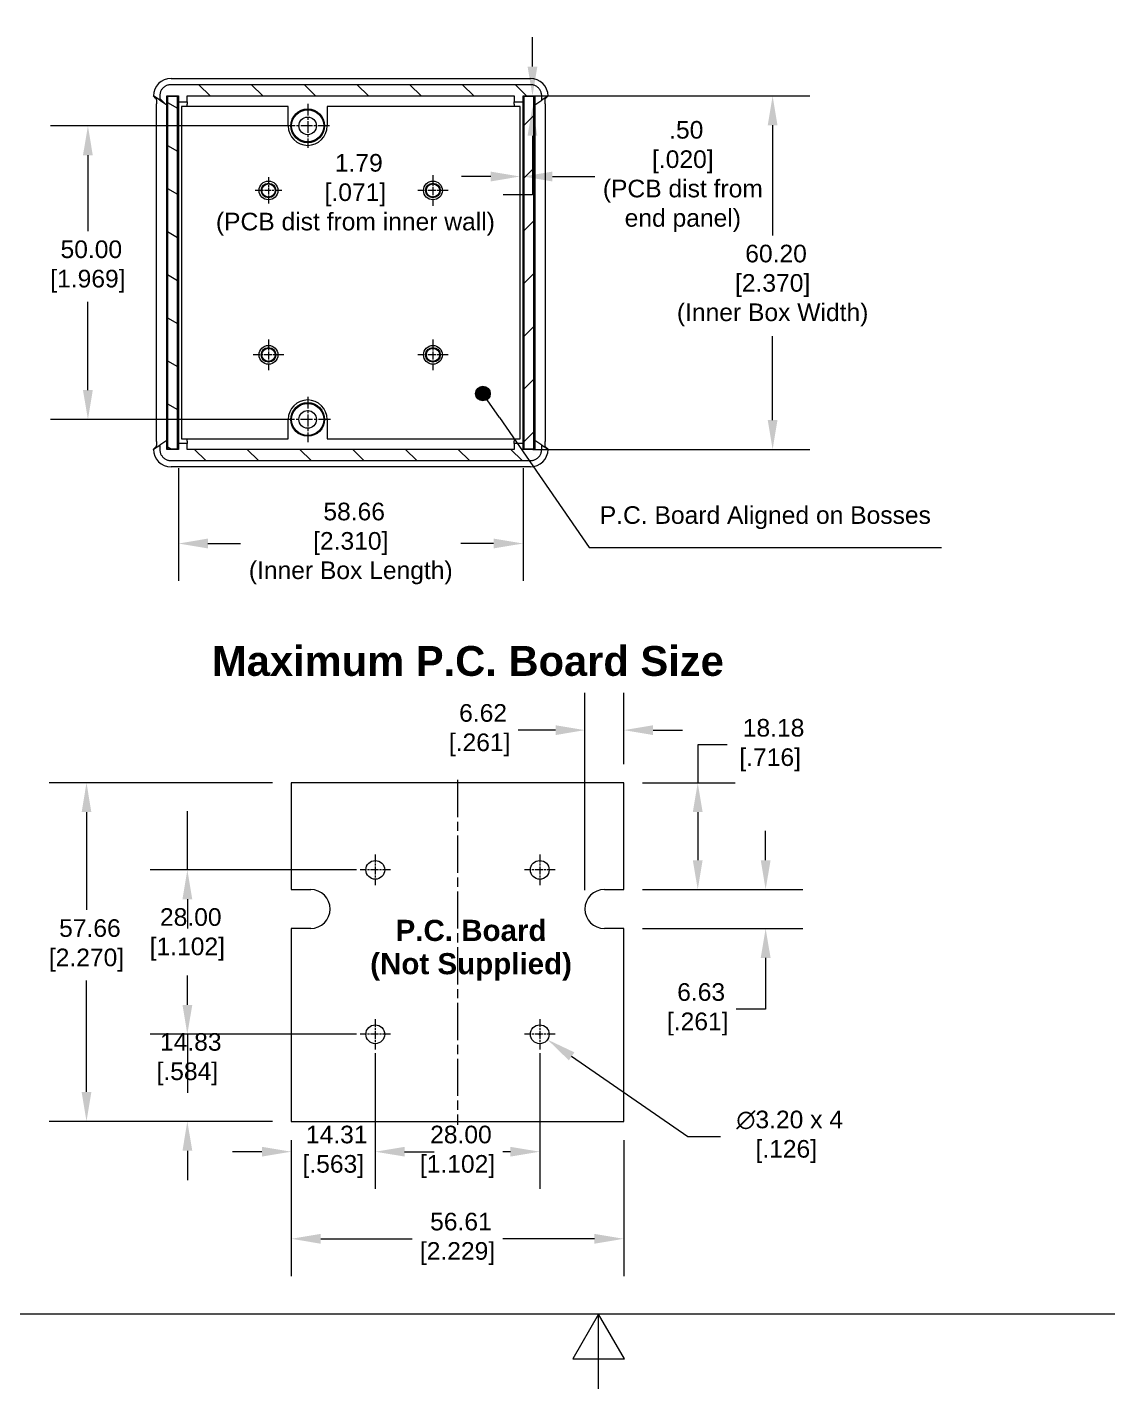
# Model space of a CAD drawing. Header units: millimetres. Extents: x 7 to 552, y 7 to 425.
# Drawn here: x 182.1 to 366.1, y 6.6 to 238.5 of the extents above; entities that cross this region are included whole.
import ezdxf

# ---------------------------------------------------------------- set-up
doc = ezdxf.new("R2010")
doc.units = ezdxf.units.MM
doc.header["$LTSCALE"] = 2
doc.linetypes.add('CHAIN', pattern=[0.7087, 0.4724, -0.0591, 0.1181, -0.0591])
for name, color, linetype, lineweight in [('Border (ANSI)', 7, 'Continuous', 9), ('Center Mark (ANSI)', 7, 'Continuous', 9), ('Centerline (ANSI)', 7, 'Continuous', 9), ('Dimension (ANSI)', 7, 'Continuous', 9), ('Hatch (ANSI)', 7, 'Continuous', 9), ('Symbol (ANSI)', 7, 'Continuous', 9), ('Visible (ANSI)', 7, 'Continuous', 9)]:
    doc.layers.add(name, color=color, linetype=linetype, lineweight=lineweight)
doc.styles.add('Label Text (ANSI)', font='arialbd.ttf')
doc.styles.add('Note Text (ANSI)', font='arial.ttf')
doc.dimstyles.new('Default - mm (ANSI)', dxfattribs={"dimscale": 2, "dimtxt": 1.5, "dimasz": 2.5, "dimexe": 3.175, "dimexo": 1.6002, "dimgap": 0.8, "dimtad": 0, "dimtih": 1, "dimtoh": 1, "dimrnd": 1e-08, "dimzin": 4, "dimdsep": 46, "dimtxsty": 'Note Text (ANSI)', "dimcen": 0.09, "dimdle": 10, "dimclrd": 256, "dimclre": 256, "dimclrt": 256, "dimadec": 1, "dimazin": 0, "dimtfac": 2.032, "dimtofl": 0, "dimtmove": 0, "dimatfit": 3, "dimfxl": 0, "dimtolj": 1, "dimtzin": 0, "dimlwd": -1, "dimlwe": -1, "dimarcsym": 0})

# ---------------------------------------------------------------- blocks, each defined once
blk = doc.blocks.new('Borders Default Border')
at = {"layer": 'Border (ANSI)', "flags": 128}
for points in [[(9.65, 9.65), (9.65, 206.25), (269.75, 206.25), (269.75, 9.65), (9.65, 9.65)], [(139.7, 3.3), (139.7, 9.65), (137.5, 5.84), (141.9, 5.84), (139.7, 9.65)]]:
    blk.add_lwpolyline(points, dxfattribs=at)
blk = doc.blocks.new('*D6')
at = {"layer": 'Defpoints', "color": 0, "transparency": 16777216}
for p in [(241.37, 66.98), (269.37, 66.98), (269.37, 46.98)]:
    blk.add_point(p, dxfattribs=at)
at = {"layer": 'Dimension (ANSI)', "transparency": 16777216}
for p, q in [((241.37, 63.78), (241.37, 40.63)), ((269.37, 63.78), (269.37, 40.63)), ((246.37, 46.98), (247.64, 46.98)), ((264.37, 46.98), (263.1, 46.98))]:
    blk.add_line(p, q, dxfattribs=at)
for points in [[(246.37, 47.81), (246.37, 46.15), (241.37, 46.98)], [(264.37, 47.81), (264.37, 46.15), (269.37, 46.98)]]:
    blk.add_solid(points, dxfattribs=at)
at = {"layer": 'Dimension (ANSI)', "transparency": 16777216, "insert": (255.37, 51.41), "char_height": 3, "attachment_point": 2, "style": 'Note Text (ANSI)'}
blk.add_mtext('\\A1; 28.00\\P[1.102]', dxfattribs=at)
blk = doc.blocks.new('*D7')
at = {"layer": 'Defpoints', "color": 0, "transparency": 16777216}
for p in [(241.37, 94.98), (209.37, 66.98), (241.37, 66.98)]:
    blk.add_point(p, dxfattribs=at)
at = {"layer": 'Dimension (ANSI)', "transparency": 16777216}
for p, q in [((209.37, 99.98), (209.37, 104.98)), ((209.37, 94.98), (209.37, 99.98)), ((238.17, 94.98), (203.02, 94.98)), ((209.37, 89.98), (209.37, 84.98)), ((209.37, 71.98), (209.37, 76.98)), ((238.17, 66.98), (203.02, 66.98)), ((209.37, 66.98), (209.37, 61.98)), ((209.37, 61.98), (209.37, 56.98))]:
    blk.add_line(p, q, dxfattribs=at)
for points in [[(208.54, 89.98), (210.21, 89.98), (209.37, 94.98)], [(208.54, 71.98), (210.21, 71.98), (209.37, 66.98)]]:
    blk.add_solid(points, dxfattribs=at)
at = {"layer": 'Dimension (ANSI)', "transparency": 16777216, "insert": (209.37, 88.45), "char_height": 3, "attachment_point": 2, "style": 'Note Text (ANSI)'}
blk.add_mtext('\\A1; 28.00\\P[1.102]', dxfattribs=at)
blk = doc.blocks.new('*D8')
at = {"layer": 'Defpoints', "color": 0, "transparency": 16777216}
for p in [(227.07, 52.15), (283.68, 52.15), (283.68, 32.15)]:
    blk.add_point(p, dxfattribs=at)
at = {"layer": 'Dimension (ANSI)', "transparency": 16777216}
for p, q in [((227.07, 48.95), (227.07, 25.8)), ((283.68, 48.95), (283.68, 25.8)), ((232.07, 32.15), (247.64, 32.15)), ((278.68, 32.15), (263.1, 32.15))]:
    blk.add_line(p, q, dxfattribs=at)
for points in [[(232.07, 32.98), (232.07, 31.31), (227.07, 32.15)], [(278.68, 32.98), (278.68, 31.31), (283.68, 32.15)]]:
    blk.add_solid(points, dxfattribs=at)
at = {"layer": 'Dimension (ANSI)', "transparency": 16777216, "insert": (255.37, 36.58), "char_height": 3, "attachment_point": 2, "style": 'Note Text (ANSI)'}
blk.add_mtext('\\A1; 56.61\\P[2.229]', dxfattribs=at)
blk = doc.blocks.new('*D9')
at = {"layer": 'Defpoints', "color": 0, "transparency": 16777216}
for p in [(241.37, 66.98), (227.07, 52.15), (241.37, 46.98)]:
    blk.add_point(p, dxfattribs=at)
at = {"layer": 'Dimension (ANSI)', "transparency": 16777216}
for p, q in [((241.37, 63.78), (241.37, 40.63)), ((227.07, 48.95), (227.07, 40.63)), ((222.07, 46.98), (217.07, 46.98)), ((246.37, 46.98), (251.37, 46.98))]:
    blk.add_line(p, q, dxfattribs=at)
for points in [[(222.07, 47.81), (222.07, 46.15), (227.07, 46.98)], [(246.37, 47.81), (246.37, 46.15), (241.37, 46.98)]]:
    blk.add_solid(points, dxfattribs=at)
at = {"layer": 'Dimension (ANSI)', "transparency": 16777216, "insert": (234.22, 51.41), "char_height": 3, "attachment_point": 2, "style": 'Note Text (ANSI)'}
blk.add_mtext('\\A1; 14.31\\P[.563]', dxfattribs=at)
blk = doc.blocks.new('*D10')
at = {"layer": 'Defpoints', "color": 0, "transparency": 16777216}
for p in [(192.2, 109.81), (227.07, 109.81), (227.07, 52.15)]:
    blk.add_point(p, dxfattribs=at)
at = {"layer": 'Dimension (ANSI)', "transparency": 16777216}
for p, q in [((223.87, 109.81), (185.85, 109.81)), ((192.2, 104.81), (192.2, 88.17)), ((192.2, 57.15), (192.2, 76.11)), ((223.87, 52.15), (185.85, 52.15))]:
    blk.add_line(p, q, dxfattribs=at)
for points in [[(191.37, 104.81), (193.03, 104.81), (192.2, 109.81)], [(191.37, 57.15), (193.03, 57.15), (192.2, 52.15)]]:
    blk.add_solid(points, dxfattribs=at)
at = {"layer": 'Dimension (ANSI)', "transparency": 16777216, "insert": (192.2, 86.57), "char_height": 3, "attachment_point": 2, "style": 'Note Text (ANSI)'}
blk.add_mtext('\\A1; 57.66\\P[2.270]', dxfattribs=at)
blk = doc.blocks.new('*D11')
at = {"layer": 'Defpoints', "color": 0, "transparency": 16777216}
for p in [(283.68, 109.81), (283.68, 91.63), (296.27, 91.63)]:
    blk.add_point(p, dxfattribs=at)
at = {"layer": 'Dimension (ANSI)', "transparency": 16777216}
for p, q in [((301.27, 116.25), (296.27, 116.25)), ((296.27, 116.25), (296.27, 109.81)), ((286.88, 109.81), (302.62, 109.81)), ((296.27, 104.81), (296.27, 96.63)), ((286.88, 91.63), (302.62, 91.63))]:
    blk.add_line(p, q, dxfattribs=at)
for points in [[(295.43, 104.81), (297.1, 104.81), (296.27, 109.81)], [(295.43, 96.63), (297.1, 96.63), (296.27, 91.63)]]:
    blk.add_solid(points, dxfattribs=at)
at = {"layer": 'Dimension (ANSI)', "transparency": 16777216, "insert": (308.6, 120.68), "char_height": 3, "attachment_point": 2, "style": 'Note Text (ANSI)'}
blk.add_mtext('\\A1; 18.18\\P[.716]', dxfattribs=at)
blk = doc.blocks.new('*D12')
at = {"layer": 'Defpoints', "color": 0, "transparency": 16777216}
for p in [(283.68, 91.63), (307.83, 91.63), (283.68, 84.99)]:
    blk.add_point(p, dxfattribs=at)
at = {"layer": 'Dimension (ANSI)', "transparency": 16777216}
for p, q in [((307.83, 96.63), (307.83, 101.63)), ((286.88, 91.63), (314.18, 91.63)), ((286.88, 84.99), (314.18, 84.99)), ((307.83, 79.99), (307.83, 71.25)), ((307.83, 71.25), (302.83, 71.25))]:
    blk.add_line(p, q, dxfattribs=at)
for points in [[(307, 96.63), (308.67, 96.63), (307.83, 91.63)], [(307, 79.99), (308.67, 79.99), (307.83, 84.99)]]:
    blk.add_solid(points, dxfattribs=at)
at = {"layer": 'Dimension (ANSI)', "transparency": 16777216, "insert": (296.27, 75.68), "char_height": 3, "attachment_point": 2, "style": 'Note Text (ANSI)'}
blk.add_mtext('\\A1; 6.63\\P[.261]', dxfattribs=at)
blk = doc.blocks.new('*D13')
at = {"layer": 'Defpoints', "color": 0, "transparency": 16777216}
for p in [(209.37, 66.98), (241.37, 66.98), (227.07, 52.15)]:
    blk.add_point(p, dxfattribs=at)
at = {"layer": 'Dimension (ANSI)', "transparency": 16777216}
for p, q in [((209.37, 71.98), (209.37, 76.98)), ((238.17, 66.98), (203.02, 66.98)), ((223.87, 52.15), (203.02, 52.15)), ((209.37, 47.15), (209.37, 42.15))]:
    blk.add_line(p, q, dxfattribs=at)
for points in [[(208.54, 71.98), (210.21, 71.98), (209.37, 66.98)], [(208.54, 47.15), (210.21, 47.15), (209.37, 52.15)]]:
    blk.add_solid(points, dxfattribs=at)
at = {"layer": 'Dimension (ANSI)', "transparency": 16777216, "insert": (209.37, 67.18), "char_height": 3, "attachment_point": 2, "style": 'Note Text (ANSI)'}
blk.add_mtext('\\A1; 14.83\\P[.584]', dxfattribs=at)
blk = doc.blocks.new('*D14')
at = {"layer": 'Defpoints', "color": 0, "transparency": 16777216}
for p in [(277.06, 118.78), (283.68, 109.81), (277.06, 88.31)]:
    blk.add_point(p, dxfattribs=at)
at = {"layer": 'Dimension (ANSI)', "transparency": 16777216}
for p, q in [((277.06, 91.51), (277.06, 125.13)), ((283.68, 113.01), (283.68, 125.13)), ((272.06, 118.78), (265.71, 118.78)), ((288.68, 118.78), (293.68, 118.78))]:
    blk.add_line(p, q, dxfattribs=at)
for points in [[(272.06, 119.61), (272.06, 117.94), (277.06, 118.78)], [(288.68, 119.61), (288.68, 117.94), (283.68, 118.78)]]:
    blk.add_solid(points, dxfattribs=at)
at = {"layer": 'Dimension (ANSI)', "transparency": 16777216, "insert": (259.14, 123.21), "char_height": 3, "attachment_point": 2, "style": 'Note Text (ANSI)'}
blk.add_mtext('\\A1; 6.62\\P[.261]', dxfattribs=at)
blk = doc.blocks.new('*D20')
at = {"layer": 'Defpoints', "color": 0, "transparency": 16777216}
for p in [(266.52, 213.07), (266.02, 168.39), (266.52, 169)]:
    blk.add_point(p, dxfattribs=at)
at = {"layer": 'Dimension (ANSI)', "transparency": 16777216}
for p, q in [((261.02, 213.07), (256.02, 213.07)), ((271.52, 213.07), (278.77, 213.07))]:
    blk.add_line(p, q, dxfattribs=at)
for points in [[(261.02, 213.9), (261.02, 212.23), (266.02, 213.07)], [(271.52, 213.9), (271.52, 212.23), (266.52, 213.07)]]:
    blk.add_solid(points, dxfattribs=at)
at = {"layer": 'Dimension (ANSI)', "transparency": 16777216, "insert": (293.73, 213.07), "char_height": 3, "attachment_point": 5, "style": 'Note Text (ANSI)'}
blk.add_mtext('\\A1; .50\\P[.020]{\\P(PCB dist from\\Pend panel)}', dxfattribs=at)
blk = doc.blocks.new('*D21')
at = {"layer": 'Defpoints', "color": 0, "transparency": 16777216}
for p in [(237.98, 226.79), (237.98, 225), (268.13, 226.79)]:
    blk.add_point(p, dxfattribs=at)
at = {"layer": 'Dimension (ANSI)', "transparency": 16777216}
for p, q in [((268.13, 231.79), (268.13, 236.79)), ((268.13, 220), (268.13, 209.92)), ((268.13, 209.92), (263.13, 209.92))]:
    blk.add_line(p, q, dxfattribs=at)
for points in [[(267.3, 231.79), (268.96, 231.79), (268.13, 226.79)], [(267.3, 220), (268.96, 220), (268.13, 225)]]:
    blk.add_solid(points, dxfattribs=at)
at = {"layer": 'Dimension (ANSI)', "transparency": 16777216, "insert": (237.98, 216.9), "char_height": 3, "attachment_point": 2, "style": 'Note Text (ANSI)'}
blk.add_mtext('\\A1; 1.79\\P[.071]{\\P(PCB dist from inner wall)}', dxfattribs=at)
blk = doc.blocks.new('*D22')
at = {"layer": 'Defpoints', "color": 0, "transparency": 16777216}
for p in [(207.86, 166.58), (266.52, 166.58), (266.52, 150.56)]:
    blk.add_point(p, dxfattribs=at)
at = {"layer": 'Dimension (ANSI)', "transparency": 16777216}
for p, q in [((207.86, 163.38), (207.86, 144.21)), ((266.52, 163.38), (266.52, 144.21)), ((212.86, 150.56), (218.44, 150.56)), ((261.52, 150.56), (255.94, 150.56))]:
    blk.add_line(p, q, dxfattribs=at)
for points in [[(212.86, 151.4), (212.86, 149.73), (207.86, 150.56)], [(261.52, 151.4), (261.52, 149.73), (266.52, 150.56)]]:
    blk.add_solid(points, dxfattribs=at)
at = {"layer": 'Dimension (ANSI)', "transparency": 16777216, "insert": (237.19, 150.56), "char_height": 3, "attachment_point": 5, "style": 'Note Text (ANSI)'}
blk.add_mtext('\\A1; 58.66\\P[2.310]{\\P(Inner Box Length)}', dxfattribs=at)
blk = doc.blocks.new('*D23')
at = {"layer": 'Defpoints', "color": 0, "transparency": 16777216}
for p in [(265.02, 226.79), (309.02, 226.79), (265.02, 166.59)]:
    blk.add_point(p, dxfattribs=at)
at = {"layer": 'Dimension (ANSI)', "transparency": 16777216}
for p, q in [((268.22, 226.79), (315.37, 226.79)), ((309.02, 221.79), (309.02, 203.05)), ((309.02, 171.59), (309.02, 185.89)), ((268.22, 166.59), (315.37, 166.59))]:
    blk.add_line(p, q, dxfattribs=at)
for points in [[(308.19, 221.79), (309.85, 221.79), (309.02, 226.79)], [(308.19, 171.59), (309.85, 171.59), (309.02, 166.59)]]:
    blk.add_solid(points, dxfattribs=at)
at = {"layer": 'Dimension (ANSI)', "transparency": 16777216, "insert": (309.02, 201.45), "char_height": 3, "attachment_point": 2, "style": 'Note Text (ANSI)'}
blk.add_mtext('\\A1; 60.20\\P[2.370]{\\P(Inner Box Width)}', dxfattribs=at)
blk = doc.blocks.new('Balloon2')
at = {"layer": 'Symbol (ANSI)'}
h = blk.add_hatch(color=256, dxfattribs=at)
edge = h.paths.add_edge_path(flags=0)
edge.add_arc((129.85, 88.05), 0.622, 0, 360)
for p, q in [((131.27, 86), (130.21, 87.53)), ((131.27, 86), (138.89, 74.93)), ((138.89, 74.93), (168.88, 74.93))]:
    blk.add_line(p, q, dxfattribs=at)
blk.add_circle((129.85, 88.05), 0.622, dxfattribs=at)
at = {"layer": 'Symbol (ANSI)', "insert": (153.89, 77.48), "char_height": 1.5, "attachment_point": 5, "style": 'Note Text (ANSI)'}
blk.add_mtext('P.C. Board Aligned on Bosses', dxfattribs=at)
blk = doc.blocks.new('*D26')
at = {"layer": 'Defpoints', "color": 0, "transparency": 16777216}
for p in [(268.06, 67.89), (270.69, 66.07)]:
    blk.add_point(p, dxfattribs=at)
at = {"layer": 'Dimension (ANSI)', "transparency": 16777216}
for p, q in [((269.19, 66.98), (269.55, 66.98)), ((269.37, 66.8), (269.37, 67.16)), ((294.61, 49.49), (274.8, 63.22)), ((300.17, 49.49), (294.61, 49.49))]:
    blk.add_line(p, q, dxfattribs=at)
blk.add_solid([(275.27, 63.9), (274.32, 62.54), (270.69, 66.07)], dxfattribs=at)
at = {"layer": 'Dimension (ANSI)', "transparency": 16777216, "insert": (311.34, 53.97), "char_height": 3, "attachment_point": 2, "style": 'Note Text (ANSI)'}
blk.add_mtext('\\A1; ∅3.20{ x 4}\\P[.126]', dxfattribs=at)
blk = doc.blocks.new('*D44')
at = {"layer": 'Defpoints', "color": 0, "transparency": 16777216}
for p in [(229.86, 221.69), (192.44, 171.69), (229.86, 171.69)]:
    blk.add_point(p, dxfattribs=at)
at = {"layer": 'Dimension (ANSI)', "transparency": 16777216}
for p, q in [((226.66, 221.69), (186.09, 221.69)), ((192.44, 216.69), (192.44, 203.78)), ((192.44, 176.69), (192.44, 191.72)), ((226.66, 171.69), (186.09, 171.69))]:
    blk.add_line(p, q, dxfattribs=at)
for points in [[(191.6, 216.69), (193.27, 216.69), (192.44, 221.69)], [(191.6, 176.69), (193.27, 176.69), (192.44, 171.69)]]:
    blk.add_solid(points, dxfattribs=at)
at = {"layer": 'Dimension (ANSI)', "transparency": 16777216, "insert": (192.44, 202.18), "char_height": 3, "attachment_point": 2, "style": 'Note Text (ANSI)'}
blk.add_mtext('\\A1; 50.00\\P[1.969]', dxfattribs=at)

msp = doc.modelspace()

# ---------------------------------------------------------------- hatches: boundary and pattern name
at = {"layer": 'Hatch (ANSI)'}
h = msp.add_hatch(dxfattribs=at)
h.set_pattern_fill('ANSI31', color=256, scale=50.8, angle=-90, style=0)
h.set_pattern_definition([(315, (0, 0), (4.49013, 4.49013), [])])
edge = h.paths.add_edge_path()
edge.add_line((265.0207, 225.7944), (266.5207, 225.7944))
edge.add_line((266.5207, 225.7944), (266.5207, 226.8053))
edge.add_line((266.5207, 226.8053), (268.5207, 226.8053))
edge.add_line((268.5207, 226.8053), (268.5207, 225.3042))
edge.add_line((268.5207, 225.3042), (269.7009, 226.0798))
edge.add_line((269.7009, 226.0798), (269.7009, 226.8053))
edge.add_spline(control_points=[(269.7009, 226.8053), (269.7009, 226.9358), (269.6884, 227.0615), (269.6373, 227.3122), (269.5995, 227.434), (269.453, 227.7786), (269.313, 227.9847), (268.9614, 228.332), (268.7534, 228.4695), (268.2958, 228.6572), (268.0508, 228.7053), (267.8038, 228.7053)], knot_values=[-0.29870465, -0.29870465, -0.29870465, -0.29870465, -0.26022985, -0.26022985, -0.22211392, -0.22211392, -0.14812915, -0.14812915, -0.07409362, -0.07409362, 0, 0, 0, 0], degree=3, periodic=0)
edge.add_line((267.8038, 228.7053), (206.5756, 228.7053))
edge.add_spline(control_points=[(206.5756, 228.7053), (206.4482, 228.7053), (206.3212, 228.6925), (206.0715, 228.6417), (205.9497, 228.6038), (205.6052, 228.4574), (205.399, 228.3174), (205.0517, 227.9658), (204.9142, 227.7578), (204.7266, 227.3002), (204.6784, 227.0551), (204.6784, 226.8082)], knot_values=[-0.2984028, -0.2984028, -0.2984028, -0.2984028, -0.26022985, -0.26022985, -0.22211392, -0.22211392, -0.14812915, -0.14812915, -0.07409362, -0.07409362, 0, 0, 0, 0], degree=3, periodic=0)
edge.add_line((204.6784, 226.8082), (204.6784, 226.0817))
edge.add_line((204.6784, 226.0817), (204.6775, 226.0804))
edge.add_line((204.6775, 226.0804), (205.8587, 225.3042))
edge.add_line((205.8587, 225.3042), (205.8587, 226.8053))
edge.add_line((205.8587, 226.8053), (207.8587, 226.8053))
edge.add_line((207.8587, 226.8053), (207.8587, 225.7944))
edge.add_line((207.8587, 225.7944), (209.3587, 225.7944))
edge.add_line((209.3587, 225.7944), (209.3587, 226.7944))
edge.add_line((209.3587, 226.7944), (265.0207, 226.7944))
edge.add_line((265.0207, 226.7944), (265.0207, 225.7944))
edge = h.paths.add_edge_path()
edge.add_line((265.0207, 167.5937), (265.0207, 166.5937))
edge.add_line((265.0207, 166.5937), (209.3587, 166.5937))
edge.add_line((209.3587, 166.5937), (209.3587, 167.5937))
edge.add_line((209.3587, 167.5937), (207.8587, 167.5937))
edge.add_line((207.8587, 167.5937), (207.8587, 166.5828))
edge.add_line((207.8587, 166.5828), (205.8587, 166.5828))
edge.add_line((205.8587, 166.5828), (205.8587, 168.0839))
edge.add_line((205.8587, 168.0839), (204.6775, 167.3077))
edge.add_line((204.6775, 167.3077), (204.6784, 167.3064))
edge.add_line((204.6784, 167.3064), (204.6784, 166.5799))
edge.add_spline(control_points=[(204.6784, 166.5799), (204.6784, 166.4526), (204.6912, 166.3256), (204.742, 166.0759), (204.7799, 165.9541), (204.9263, 165.6095), (205.0663, 165.4034), (205.418, 165.0561), (205.626, 164.9186), (206.0835, 164.7309), (206.3286, 164.6828), (206.5756, 164.6828)], knot_values=[-0.2984028, -0.2984028, -0.2984028, -0.2984028, -0.26022985, -0.26022985, -0.22211392, -0.22211392, -0.14812915, -0.14812915, -0.07409362, -0.07409362, 0, 0, 0, 0], degree=3, periodic=0)
edge.add_line((206.5756, 164.6828), (267.8038, 164.6828))
edge.add_spline(control_points=[(267.8038, 164.6828), (268.0545, 164.6828), (268.3032, 164.7324), (268.763, 164.9242), (268.9701, 165.0628), (269.3198, 165.4121), (269.4587, 165.6191), (269.6244, 166.0156), (269.7009, 166.2587), (269.7009, 166.5828)], knot_values=[-0.49435142, -0.49435142, -0.49435142, -0.49435142, -0.36055463, -0.36055463, -0.2289195, -0.2289195, -0.09721508, -0.09721508, 0, 0, 0, 0], degree=3, periodic=0)
edge.add_line((269.7009, 166.5828), (269.7009, 167.3083))
edge.add_line((269.7009, 167.3083), (268.5207, 168.0839))
edge.add_line((268.5207, 168.0839), (268.5207, 166.5828))
edge.add_line((268.5207, 166.5828), (266.5207, 166.5828))
edge.add_line((266.5207, 166.5828), (266.5207, 167.5937))
edge.add_line((266.5207, 167.5937), (265.0207, 167.5937))
h = msp.add_hatch(dxfattribs=at)
h.set_pattern_fill('ANSI31', color=256, scale=50.8, angle=-75, style=0)
h.set_pattern_definition([(330, (0, 0), (3.175, 5.49926), [])])
h.paths.add_polyline_path([(207.7087, 166.6943), (207.7087, 226.6943), (206.0087, 226.6943), (206.0087, 166.6943)])
h = msp.add_hatch(dxfattribs=at)
h.set_pattern_fill('ANSI31', color=256, scale=50.8, style=0)
h.set_pattern_definition([(45, (0, 0), (-4.49013, 4.49013), [])])
h.paths.add_polyline_path([(268.3707, 166.6938), (268.3707, 226.6938), (266.6707, 226.6938), (266.6707, 166.6938)])

# ---------------------------------------------------------------- linework, layer by layer
at = {"layer": 'Center Mark (ANSI)', "linetype": 'CHAIN', "ltscale": 2.072566}
for p, q in [((229.8587, 225.4251), (229.8587, 217.9631)), ((233.5897, 221.6941), (226.1277, 221.6941))]:
    msp.add_line(p, q, dxfattribs=at)
at = {"layer": 'Center Mark (ANSI)', "linetype": 'CHAIN', "ltscale": 1.249832}
for p, q in [((223.1897, 212.9441), (223.1897, 208.4441)), ((225.4397, 210.6941), (220.9397, 210.6941))]:
    msp.add_line(p, q, dxfattribs=at)
at = {"layer": 'Center Mark (ANSI)', "linetype": 'CHAIN', "ltscale": 1.444266}
for p, q in [((251.1897, 213.2941), (251.1897, 208.0941)), ((253.7897, 210.6941), (248.5897, 210.6941)), ((223.1897, 185.2941), (223.1897, 180.0941)), ((251.1897, 185.2941), (251.1897, 180.0941)), ((225.7897, 182.6941), (220.5897, 182.6941)), ((253.7897, 182.6941), (248.5897, 182.6941)), ((241.3738, 97.5791), (241.3738, 92.3791)), ((269.3738, 97.5791), (269.3738, 92.3791)), ((243.9738, 94.9791), (238.7738, 94.9791)), ((271.9738, 94.9791), (266.7738, 94.9791)), ((241.3738, 69.5791), (241.3738, 64.3791)), ((269.3738, 69.5791), (269.3738, 64.3791)), ((243.9738, 66.9791), (238.7738, 66.9791)), ((271.9738, 66.9791), (266.7738, 66.9791))]:
    msp.add_line(p, q, dxfattribs=at)
at = {"layer": 'Center Mark (ANSI)', "linetype": 'CHAIN', "ltscale": 2.15256}
for p, q in [((229.8587, 175.5691), (229.8587, 167.8191)), ((233.7337, 171.6941), (225.9837, 171.6941))]:
    msp.add_line(p, q, dxfattribs=at)
at = {"layer": 'Centerline (ANSI)', "linetype": 'CHAIN', "ltscale": 6.702413}
msp.add_line((255.3738, 110.31), (255.3738, 51.5395), dxfattribs=at)
at = {"layer": 'Visible (ANSI)'}
for p, q in [((206.5974, 229.7835), (267.782, 229.7835)), ((267.8038, 228.7053), (206.5756, 228.7053)), ((203.6002, 226.7835), (203.6002, 226.7863)), ((203.6035, 226.7835), (203.6002, 226.7835)), ((204.0259, 226.3578), (203.6002, 226.7835)), ((204.6766, 226.079), (203.6035, 226.7835)), ((204.1124, 226.3401), (203.6035, 226.7835)), ((204.1035, 168.0232), (204.1035, 225.3649)), ((204.6775, 226.0804), (204.6766, 226.079)), ((204.6784, 226.0817), (204.6775, 226.0804)), ((204.6775, 226.0804), (205.8587, 225.3042)), ((204.6784, 226.8082), (204.6784, 226.0817)), ((205.8587, 225.3042), (205.8587, 226.8053)), ((205.8587, 226.8053), (207.8587, 226.8053)), ((205.8587, 225.3042), (205.8587, 225.2616)), ((205.8587, 224.395), (205.8587, 225.2616)), ((207.7087, 226.6943), (206.0087, 226.6943)), ((206.0087, 226.6943), (206.0087, 166.6943)), ((207.7087, 166.6943), (207.7087, 226.6943)), ((207.8587, 226.8053), (207.8587, 225.7944)), ((207.8587, 225.7944), (209.3587, 225.7944)), ((207.8587, 225.7944), (207.8587, 225.3886)), ((207.8587, 225.3886), (207.8587, 224.3895)), ((226.5426, 224.9997), (208.3587, 224.9997)), ((208.3587, 224.9997), (208.3587, 168.3884)), ((209.3587, 225.7944), (209.3587, 226.7944)), ((209.3587, 226.7944), (265.0207, 226.7944)), ((209.3587, 225.7944), (209.3587, 225.3886)), ((209.3587, 224.9997), (209.3587, 225.3886)), ((226.5426, 221.6941), (226.5426, 224.9997)), ((266.0207, 224.9997), (233.1748, 224.9997)), ((233.1748, 224.9997), (233.1748, 221.6941)), ((265.0207, 226.7944), (265.0207, 225.7944)), ((265.0207, 225.7944), (266.5207, 225.7944)), ((265.0207, 225.3886), (265.0207, 225.7944)), ((265.0207, 225.3886), (265.0207, 224.9997)), ((266.0207, 168.3884), (266.0207, 224.9997)), ((266.5207, 225.7944), (266.5207, 226.8053)), ((266.5207, 226.8053), (268.5207, 226.8053)), ((266.5207, 225.3886), (266.5207, 225.7944)), ((266.5207, 224.3895), (266.5207, 225.3886)), ((268.3707, 226.6938), (266.6707, 226.6938)), ((266.6707, 226.6938), (266.6707, 166.6938)), ((268.3707, 166.6938), (268.3707, 226.6938)), ((268.5207, 226.8053), (268.5207, 225.3042)), ((268.5207, 225.3042), (269.7009, 226.0798)), ((268.5207, 225.3042), (268.5207, 225.2616)), ((268.5207, 225.2616), (268.5207, 224.395)), ((269.7009, 226.0798), (269.7009, 226.8053)), ((270.7759, 226.7835), (269.7009, 226.0778)), ((269.7009, 226.0778), (269.7009, 226.0798)), ((270.7759, 226.7835), (270.2669, 226.3401)), ((270.2758, 225.3649), (270.2758, 168.0232)), ((270.7791, 226.7835), (270.3534, 226.3578)), ((270.7791, 226.7835), (270.7759, 226.7835)), ((270.7791, 226.7863), (270.7791, 226.7835)), ((205.8587, 168.9931), (205.8587, 224.395)), ((207.8587, 224.3895), (207.8587, 168.9986)), ((266.5207, 168.9986), (266.5207, 224.3895)), ((268.5207, 224.395), (268.5207, 168.9931)), ((226.5426, 168.3884), (226.5426, 171.6941)), ((233.1748, 171.6941), (233.1748, 168.3884)), ((203.6002, 166.6046), (204.0259, 167.0303)), ((203.6035, 166.6046), (204.6766, 167.3091)), ((203.6035, 166.6046), (204.1124, 167.048)), ((204.6766, 167.3091), (204.6775, 167.3077)), ((205.8587, 168.0839), (204.6775, 167.3077)), ((204.6775, 167.3077), (204.6784, 167.3064)), ((204.6784, 167.3064), (204.6784, 166.5799)), ((205.8587, 168.1265), (205.8587, 168.9931)), ((205.8587, 168.0839), (205.8587, 168.1265)), ((205.8587, 166.5828), (205.8587, 168.0839)), ((207.8587, 168.9986), (207.8587, 167.9995)), ((207.8587, 167.9995), (207.8587, 167.5937)), ((209.3587, 167.5937), (207.8587, 167.5937)), ((207.8587, 167.5937), (207.8587, 166.5828)), ((208.3587, 168.3884), (226.5426, 168.3884)), ((209.3587, 167.9995), (209.3587, 168.3884)), ((209.3587, 167.9995), (209.3587, 167.5937)), ((209.3587, 166.5937), (209.3587, 167.5937)), ((233.1748, 168.3884), (266.0207, 168.3884)), ((265.0207, 168.3884), (265.0207, 167.9995)), ((265.0207, 167.5937), (265.0207, 167.9995)), ((265.0207, 167.5937), (265.0207, 166.5937)), ((266.5207, 167.5937), (265.0207, 167.5937)), ((266.5207, 167.9995), (266.5207, 168.9986)), ((266.5207, 167.5937), (266.5207, 167.9995)), ((266.5207, 166.5828), (266.5207, 167.5937)), ((268.5207, 168.9931), (268.5207, 168.1265)), ((268.5207, 168.0839), (268.5207, 168.1265)), ((269.7009, 167.3083), (268.5207, 168.0839)), ((268.5207, 168.0839), (268.5207, 166.5828)), ((269.7009, 167.3083), (269.7009, 167.3103)), ((269.7009, 167.3103), (270.7759, 166.6046)), ((269.7009, 166.5828), (269.7009, 167.3083)), ((270.2669, 167.048), (270.7759, 166.6046)), ((270.3534, 167.0303), (270.7791, 166.6046)), ((203.6002, 166.6018), (203.6002, 166.6046)), ((203.6002, 166.6046), (203.6035, 166.6046)), ((207.8587, 166.5828), (205.8587, 166.5828)), ((206.0087, 166.6943), (207.7087, 166.6943)), ((206.5756, 164.6828), (267.8038, 164.6828)), ((265.0207, 166.5937), (209.3587, 166.5937)), ((268.5207, 166.5828), (266.5207, 166.5828)), ((266.6707, 166.6938), (268.3707, 166.6938)), ((270.7759, 166.6046), (270.7791, 166.6046)), ((270.7791, 166.6046), (270.7791, 166.6018)), ((267.782, 163.6046), (206.5974, 163.6046)), ((283.6795, 109.81), (227.0682, 109.81)), ((227.0682, 109.81), (227.0682, 91.6261)), ((283.6795, 91.6261), (283.6795, 109.81)), ((227.0682, 91.6261), (230.3738, 91.6261)), ((280.3738, 91.6261), (283.6795, 91.6261)), ((230.3738, 84.994), (227.0682, 84.994)), ((227.0682, 84.994), (227.0682, 52.1481)), ((283.6795, 84.994), (280.3738, 84.994)), ((283.6795, 52.1481), (283.6795, 84.994)), ((227.0682, 52.1481), (283.6795, 52.1481))]:
    msp.add_line(p, q, dxfattribs=at)
at = {"layer": 'Visible (ANSI)', "flags": 128}
for points in [[(206.5756, 228.7053), (206.4513, 228.7012), (206.3276, 228.6891), (206.2048, 228.6688), (206.0836, 228.6406), (205.9646, 228.6045), (205.8482, 228.5606), (205.7349, 228.5092), (205.6255, 228.4507), (205.5202, 228.3852), (205.4195, 228.313), (205.3237, 228.2343), (205.233, 228.1493), (205.1481, 228.0585), (205.0694, 227.9625), (204.9973, 227.8617), (204.932, 227.7565), (204.8736, 227.647), (204.8224, 227.5338), (204.7787, 227.4173), (204.7428, 227.2986), (204.7147, 227.1779), (204.6946, 227.0556), (204.6825, 226.9323), (204.6784, 226.8082)], [(269.7009, 226.8053), (269.697, 226.9306), (269.685, 227.054), (269.665, 227.1763), (269.6368, 227.2977), (269.6008, 227.4169), (269.5571, 227.5335), (269.5058, 227.6469), (269.4473, 227.7565), (269.3819, 227.8619), (269.3097, 227.9628), (269.231, 228.0588), (269.146, 228.1496), (269.0551, 228.2348), (268.9591, 228.3135), (268.8583, 228.3858), (268.7529, 228.4512), (268.6434, 228.5097), (268.5301, 228.5611), (268.4136, 228.6049), (268.2947, 228.6408), (268.1739, 228.6689), (268.0515, 228.6891), (267.928, 228.7012), (267.8038, 228.7053)], [(204.0679, 226.3273), (204.0654, 226.3285), (204.063, 226.3296), (204.0607, 226.3308), (204.0585, 226.332), (204.0563, 226.3331), (204.0543, 226.3343), (204.0524, 226.3355), (204.0505, 226.3367), (204.0487, 226.3379), (204.0469, 226.3391), (204.0452, 226.3404), (204.0436, 226.3416), (204.042, 226.3429), (204.0405, 226.3441), (204.0389, 226.3454), (204.0375, 226.3467), (204.036, 226.348), (204.0346, 226.3494), (204.0331, 226.3507), (204.0317, 226.3521), (204.0303, 226.3535), (204.0288, 226.3549), (204.0274, 226.3563), (204.0259, 226.3578)], [(204.0679, 226.3273), (204.0717, 226.3279), (204.0754, 226.3284), (204.0789, 226.3289), (204.0823, 226.3294), (204.0855, 226.3299), (204.0886, 226.3305), (204.0915, 226.331), (204.0943, 226.3315), (204.0969, 226.332), (204.0993, 226.3326), (204.1015, 226.3331), (204.1036, 226.3336), (204.1055, 226.3342), (204.1071, 226.3347), (204.1086, 226.3352), (204.1099, 226.3358), (204.111, 226.3363), (204.1119, 226.3368), (204.1125, 226.3374), (204.113, 226.3379), (204.1132, 226.3385), (204.1132, 226.339), (204.1129, 226.3395), (204.1124, 226.3401)], [(204.0679, 226.3273), (204.0711, 226.3107), (204.0743, 226.2918), (204.0774, 226.2707), (204.0803, 226.2475), (204.0832, 226.2221), (204.0859, 226.1947), (204.0885, 226.1653), (204.0909, 226.1338), (204.0931, 226.1007), (204.0952, 226.066), (204.097, 226.0298), (204.0986, 225.9922), (204.1001, 225.9534), (204.1013, 225.9133), (204.1024, 225.872), (204.1032, 225.8298), (204.1039, 225.7869), (204.1044, 225.7434), (204.1047, 225.6994), (204.1049, 225.6549), (204.1049, 225.61), (204.1047, 225.5648), (204.1045, 225.5194), (204.1041, 225.4738)], [(204.1035, 225.3649), (204.1035, 225.3694), (204.1035, 225.3738), (204.1035, 225.3783), (204.1035, 225.3828), (204.1035, 225.3873), (204.1035, 225.3918), (204.1036, 225.3963), (204.1036, 225.4008), (204.1036, 225.4054), (204.1036, 225.4099), (204.1036, 225.4144), (204.1036, 225.419), (204.1037, 225.4235), (204.1037, 225.428), (204.1037, 225.4326), (204.1037, 225.4372), (204.1038, 225.4417), (204.1038, 225.4463), (204.1038, 225.4509), (204.1039, 225.4555), (204.1039, 225.46), (204.104, 225.4646), (204.104, 225.4692), (204.1041, 225.4738)], [(270.2669, 226.3401), (270.2664, 226.3395), (270.2662, 226.339), (270.2661, 226.3385), (270.2664, 226.3379), (270.2668, 226.3374), (270.2675, 226.3368), (270.2683, 226.3363), (270.2694, 226.3358), (270.2707, 226.3352), (270.2722, 226.3347), (270.2739, 226.3342), (270.2758, 226.3336), (270.2778, 226.3331), (270.2801, 226.3326), (270.2825, 226.332), (270.2851, 226.3315), (270.2878, 226.331), (270.2908, 226.3305), (270.2938, 226.3299), (270.2971, 226.3294), (270.3004, 226.3289), (270.304, 226.3284), (270.3076, 226.3279), (270.3115, 226.3273)], [(270.2753, 225.4738), (270.2749, 225.5194), (270.2746, 225.5648), (270.2745, 225.61), (270.2745, 225.6549), (270.2746, 225.6994), (270.275, 225.7435), (270.2754, 225.7871), (270.2761, 225.83), (270.277, 225.8722), (270.278, 225.9134), (270.2793, 225.9534), (270.2807, 225.9923), (270.2824, 226.0299), (270.2842, 226.0661), (270.2862, 226.1009), (270.2885, 226.1341), (270.2909, 226.1654), (270.2934, 226.1948), (270.2962, 226.2221), (270.299, 226.2475), (270.302, 226.2707), (270.3051, 226.2918), (270.3082, 226.3108), (270.3115, 226.3273)], [(270.2753, 225.4738), (270.2753, 225.4693), (270.2754, 225.4648), (270.2754, 225.4603), (270.2755, 225.4558), (270.2755, 225.4513), (270.2755, 225.4468), (270.2756, 225.4423), (270.2756, 225.4378), (270.2756, 225.4332), (270.2757, 225.4287), (270.2757, 225.4242), (270.2757, 225.4196), (270.2757, 225.4151), (270.2757, 225.4106), (270.2758, 225.406), (270.2758, 225.4015), (270.2758, 225.3969), (270.2758, 225.3923), (270.2758, 225.3878), (270.2758, 225.3832), (270.2758, 225.3786), (270.2758, 225.374), (270.2758, 225.3695), (270.2758, 225.3649)], [(270.3534, 226.3578), (270.3522, 226.3566), (270.3509, 226.3552), (270.3496, 226.354), (270.3483, 226.3527), (270.3469, 226.3514), (270.3456, 226.3501), (270.3442, 226.3488), (270.3428, 226.3475), (270.3414, 226.3462), (270.3399, 226.3449), (270.3383, 226.3436), (270.3367, 226.3424), (270.3351, 226.3411), (270.3334, 226.3398), (270.3316, 226.3385), (270.3298, 226.3373), (270.3278, 226.336), (270.3258, 226.3348), (270.3237, 226.3335), (270.3215, 226.3323), (270.3191, 226.331), (270.3167, 226.3298), (270.3141, 226.3286), (270.3115, 226.3273)], [(204.0259, 167.0303), (204.0272, 167.0316), (204.0285, 167.0329), (204.0298, 167.0341), (204.0311, 167.0354), (204.0324, 167.0367), (204.0337, 167.038), (204.0351, 167.0393), (204.0365, 167.0406), (204.038, 167.0419), (204.0395, 167.0432), (204.041, 167.0445), (204.0426, 167.0458), (204.0442, 167.047), (204.046, 167.0483), (204.0477, 167.0496), (204.0496, 167.0508), (204.0515, 167.0521), (204.0535, 167.0533), (204.0557, 167.0546), (204.0579, 167.0558), (204.0602, 167.0571), (204.0626, 167.0583), (204.0652, 167.0595), (204.0679, 167.0608)], [(204.1041, 167.9143), (204.1045, 167.8687), (204.1047, 167.8233), (204.1049, 167.7781), (204.1049, 167.7332), (204.1047, 167.6887), (204.1044, 167.6446), (204.1039, 167.6011), (204.1032, 167.5581), (204.1024, 167.5159), (204.1013, 167.4747), (204.1001, 167.4347), (204.0986, 167.3958), (204.097, 167.3582), (204.0952, 167.322), (204.0931, 167.2872), (204.0909, 167.254), (204.0885, 167.2227), (204.0859, 167.1933), (204.0832, 167.166), (204.0803, 167.1406), (204.0774, 167.1174), (204.0743, 167.0963), (204.0711, 167.0773), (204.0679, 167.0608)], [(204.1124, 167.048), (204.1129, 167.0486), (204.1132, 167.0491), (204.1132, 167.0496), (204.113, 167.0502), (204.1126, 167.0507), (204.1119, 167.0513), (204.111, 167.0518), (204.1099, 167.0523), (204.1086, 167.0529), (204.1072, 167.0534), (204.1055, 167.0539), (204.1036, 167.0545), (204.1015, 167.055), (204.0993, 167.0555), (204.0969, 167.0561), (204.0943, 167.0566), (204.0915, 167.0571), (204.0886, 167.0576), (204.0855, 167.0582), (204.0823, 167.0587), (204.0789, 167.0592), (204.0754, 167.0597), (204.0717, 167.0602), (204.0679, 167.0608)], [(204.1041, 167.9143), (204.104, 167.9188), (204.104, 167.9233), (204.1039, 167.9278), (204.1039, 167.9323), (204.1038, 167.9368), (204.1038, 167.9413), (204.1038, 167.9458), (204.1037, 167.9503), (204.1037, 167.9549), (204.1037, 167.9594), (204.1037, 167.9639), (204.1036, 167.9685), (204.1036, 167.973), (204.1036, 167.9776), (204.1036, 167.9821), (204.1036, 167.9867), (204.1036, 167.9912), (204.1035, 167.9958), (204.1035, 168.0003), (204.1035, 168.0049), (204.1035, 168.0095), (204.1035, 168.0141), (204.1035, 168.0186), (204.1035, 168.0232)], [(270.3115, 167.0608), (270.3076, 167.0602), (270.304, 167.0597), (270.3004, 167.0592), (270.297, 167.0587), (270.2938, 167.0582), (270.2907, 167.0576), (270.2878, 167.0571), (270.2851, 167.0566), (270.2825, 167.0561), (270.28, 167.0555), (270.2778, 167.055), (270.2758, 167.0545), (270.2739, 167.0539), (270.2722, 167.0534), (270.2707, 167.0529), (270.2694, 167.0523), (270.2683, 167.0518), (270.2675, 167.0513), (270.2668, 167.0507), (270.2664, 167.0502), (270.2661, 167.0496), (270.2662, 167.0491), (270.2664, 167.0486), (270.2669, 167.048)], [(270.3115, 167.0608), (270.3082, 167.0774), (270.3051, 167.0963), (270.302, 167.1174), (270.299, 167.1407), (270.2962, 167.166), (270.2934, 167.1934), (270.2909, 167.2228), (270.2884, 167.2543), (270.2862, 167.2874), (270.2842, 167.3222), (270.2824, 167.3583), (270.2807, 167.3959), (270.2793, 167.4348), (270.278, 167.4748), (270.277, 167.5161), (270.2761, 167.5583), (270.2754, 167.6012), (270.275, 167.6447), (270.2746, 167.6887), (270.2745, 167.7332), (270.2745, 167.7781), (270.2746, 167.8233), (270.2749, 167.8687), (270.2753, 167.9143)], [(270.2758, 168.0232), (270.2758, 168.0187), (270.2758, 168.0143), (270.2758, 168.0098), (270.2758, 168.0053), (270.2758, 168.0008), (270.2758, 167.9963), (270.2758, 167.9918), (270.2758, 167.9873), (270.2758, 167.9828), (270.2757, 167.9782), (270.2757, 167.9737), (270.2757, 167.9692), (270.2757, 167.9646), (270.2757, 167.9601), (270.2756, 167.9555), (270.2756, 167.9509), (270.2756, 167.9464), (270.2755, 167.9418), (270.2755, 167.9372), (270.2755, 167.9326), (270.2754, 167.9281), (270.2754, 167.9235), (270.2753, 167.9189), (270.2753, 167.9143)], [(270.3115, 167.0608), (270.314, 167.0596), (270.3164, 167.0585), (270.3187, 167.0573), (270.3209, 167.0561), (270.323, 167.055), (270.325, 167.0538), (270.327, 167.0526), (270.3289, 167.0514), (270.3307, 167.0502), (270.3324, 167.049), (270.3341, 167.0477), (270.3357, 167.0465), (270.3373, 167.0452), (270.3389, 167.044), (270.3404, 167.0427), (270.3419, 167.0414), (270.3433, 167.0401), (270.3448, 167.0387), (270.3462, 167.0374), (270.3477, 167.036), (270.3491, 167.0346), (270.3505, 167.0332), (270.352, 167.0318), (270.3534, 167.0303)], [(204.6784, 166.5799), (204.6825, 166.4557), (204.6947, 166.332), (204.7149, 166.2092), (204.7432, 166.088), (204.7793, 165.969), (204.8231, 165.8525), (204.8745, 165.7392), (204.933, 165.6298), (204.9985, 165.5246), (205.0707, 165.4239), (205.1494, 165.3281), (205.2345, 165.2374), (205.3253, 165.1524), (205.4212, 165.0738), (205.522, 165.0017), (205.6273, 164.9364), (205.7367, 164.878), (205.85, 164.8268), (205.9664, 164.7831), (206.0851, 164.7471), (206.2058, 164.7191), (206.3281, 164.699), (206.4515, 164.6869), (206.5756, 164.6828)], [(267.8038, 164.6828), (267.9194, 164.6863), (268.0344, 164.6968), (268.1484, 164.7143), (268.2612, 164.7386), (268.3724, 164.7698), (268.4816, 164.8078), (268.5886, 164.8524), (268.6924, 164.9034), (268.7927, 164.9605), (268.8893, 165.0235), (268.982, 165.0924), (269.0703, 165.1668), (269.1542, 165.2467), (269.233, 165.3316), (269.3062, 165.4208), (269.3739, 165.5143), (269.4357, 165.6117), (269.4916, 165.7128), (269.5412, 165.8173), (269.5863, 165.9295), (269.6294, 166.0613), (269.666, 166.2139), (269.6914, 166.3877), (269.7009, 166.5828)]]:
    msp.add_lwpolyline(points, dxfattribs=at)
at = {"layer": 'Visible (ANSI)'}
for centre, radius in [((229.8587, 221.6941), 2.875), ((229.8587, 221.6941), 2.731), ((229.8587, 221.6941), 1.5), ((223.1897, 210.6941), 1.6), ((223.1897, 210.6941), 1.25), ((223.1897, 210.6941), 1.125), ((251.1897, 210.6941), 1.6), ((251.1897, 210.6941), 1.25), ((251.1897, 210.6941), 1.125), ((223.1897, 182.6941), 1.6), ((223.1897, 182.6941), 1.25), ((223.1897, 182.6941), 1.125), ((251.1897, 182.6941), 1.6), ((251.1897, 182.6941), 1.25), ((251.1897, 182.6941), 1.125), ((229.8587, 171.6941), 2.875), ((229.8587, 171.6941), 2.731), ((229.8587, 171.6941), 1.5), ((241.3738, 94.9791), 1.6), ((269.3738, 94.9791), 1.6), ((241.3738, 66.9791), 1.6), ((269.3738, 66.9791), 1.6)]:
    msp.add_circle(centre, radius, dxfattribs=at)
for centre, start, end in [((229.8587, 221.6941), 180, 0), ((229.8587, 171.6941), 0, 180), ((230.3738, 88.31), 270, 90), ((280.3738, 88.31), 90, 270)]:
    msp.add_arc(centre, 3.3161, start, end, dxfattribs=at)
for centre, major_axis in [((206.6031, 226.7806), (-2.1254, 2.1254)), ((267.7762, 226.7806), (2.1254, 2.1254)), ((206.6031, 166.6075), (-2.1254, -2.1254)), ((267.7762, 166.6075), (2.1254, -2.1254))]:
    msp.add_ellipse(centre, major_axis=major_axis, ratio=0.99809916, start_param=5.49873847, end_param=7.06763214, dxfattribs=at)

# ---------------------------------------------------------------- block references
at = {"xscale": 2, "yscale": 2, "zscale": 2}
msp.add_blockref('Borders Default Border', (0, 0), dxfattribs=at)
at = {"layer": 'Symbol (ANSI)', "xscale": 2, "yscale": 2, "zscale": 2}
msp.add_blockref('Balloon2', (0, 0), dxfattribs=at)

# ---------------------------------------------------------------- texts
at = {"layer": 'Symbol (ANSI)', "insert": (257.1404, 133.1009), "char_height": 5.08, "width": 89.960242, "attachment_point": 2, "style": 'Label Text (ANSI)'}
msp.add_mtext('{\\fArial|b1|i0;Maximum P.C. Board Size}', dxfattribs=at)
at = {"layer": 'Symbol (ANSI)', "insert": (257.6773, 86.4706), "char_height": 3.6, "width": 36.625721, "attachment_point": 2, "line_spacing_factor": 0.944221, "style": 'Label Text (ANSI)'}
msp.add_mtext('{\\fArial|b1|i0;\\H3.6000;P.C. Board\\P(Not Supplied)}', dxfattribs=at)

# ---------------------------------------------------------------- dimensions: what is measured, and where the dimension line sits
at = {"layer": 'Dimension (ANSI)'}
for base, p1, p2, angle, text, override, picture, middle in [((268.1305, 226.7944), (237.9787, 224.9997), (237.9787, 226.7944), 90, ' <>\\X[.071]{\\P(PCB dist from inner wall)}', {"dimdec": 2, "dimpost": '\\X', "dimse1": 1, "dimse2": 1, "dimtp": 0, "dimtm": 0, "dimtdec": 2, "dimatfit": 1, "dimtvp": -0.333333}, '*D21', (237.9787, 209.9218)), ((266.5207, 213.0665), (266.0207, 168.3884), (266.5207, 168.9986), 180, ' <>\\X[.020]{\\P(PCB dist from\\Pend panel)}', {"dimtih": 0, "dimtoh": 0, "dimdec": 2, "dimpost": '\\X', "dimse1": 1, "dimse2": 1, "dimtp": 0, "dimtm": 0, "dimtdec": 2, "dimatfit": 1}, '*D20', (293.7305, 213.0665)), ((309.0207, 226.7944), (265.0207, 166.5937), (265.0207, 226.7944), 90, ' <>\\X[2.370]{\\P(Inner Box Width)}', {"dimdec": 2, "dimpost": '\\X', "dimtp": 0, "dimtm": 0, "dimtdec": 2, "dimatfit": 1, "dimtvp": -0.333333}, '*D23', (309.0207, 194.4707)), ((192.4378, 171.6941), (229.8587, 221.6941), (229.8587, 171.6941), 90, ' <>\\X[1.969]', {"dimdec": 2, "dimpost": '\\X', "dimtp": 0, "dimtm": 0, "dimtdec": 2, "dimatfit": 1, "dimtvp": -0.25}, '*D44', (192.4378, 197.7523)), ((266.5207, 150.5623), (207.8587, 166.5828), (266.5207, 166.5828), 180, ' <>\\X[2.310]{\\P(Inner Box Length)}', {"dimtih": 0, "dimtoh": 0, "dimdec": 2, "dimpost": '\\X', "dimtp": 0, "dimtm": 0, "dimtdec": 2, "dimatfit": 1}, '*D22', (237.1897, 150.5623)), ((277.0577, 118.7776), (283.6795, 109.81), (277.0577, 88.31), 180, ' <>\\X[.261]', {"dimtih": 0, "dimtoh": 0, "dimdec": 2, "dimpost": '\\X', "dimtp": 0, "dimtm": 0, "dimtdec": 2, "dimatfit": 1, "dimtvp": -0.25}, '*D14', (259.142, 118.7776)), ((296.2672, 91.6261), (283.6795, 109.81), (283.6795, 91.6261), 90, ' <>\\X[.716]', {"dimdec": 2, "dimpost": '\\X', "dimtp": 0, "dimtm": 0, "dimtdec": 2, "dimtmove": 1, "dimatfit": 2, "dimtvp": -0.25}, '*D11', (296.5383, 116.2511)), ((192.2002, 109.81), (227.0682, 52.1481), (227.0682, 109.81), 270, ' <>\\X[2.270]', {"dimdec": 2, "dimpost": '\\X', "dimtp": 0, "dimtm": 0, "dimtdec": 2, "dimatfit": 1, "dimtvp": -0.25}, '*D10', (192.2002, 82.1425)), ((209.3738, 66.9791), (241.3738, 94.9791), (241.3738, 66.9791), 90, ' <>\\X[1.102]', {"dimdec": 2, "dimpost": '\\X', "dimtp": 0, "dimtm": 0, "dimtdec": 2, "dimatfit": 1, "dimtvp": -0.25}, '*D7', (209.3738, 84.0243)), ((307.8317, 91.6261), (283.6795, 84.994), (283.6795, 91.6261), 90, ' <>\\X[.261]', {"dimdec": 2, "dimpost": '\\X', "dimtp": 0, "dimtm": 0, "dimtdec": 2, "dimatfit": 1, "dimtvp": -0.25}, '*D12', (296.2672, 71.2511)), ((209.3738, 66.9791), (227.0682, 52.1481), (241.3738, 66.9791), 270, ' <>\\X[.584]', {"dimdec": 2, "dimpost": '\\X', "dimtp": 0, "dimtm": 0, "dimtdec": 2, "dimatfit": 1, "dimtvp": -0.25}, '*D13', (209.3738, 62.7517)), ((241.3738, 46.9791), (227.0682, 52.1481), (241.3738, 66.9791), 180, ' <>\\X[.563]', {"dimtih": 0, "dimtoh": 0, "dimdec": 2, "dimpost": '\\X', "dimtp": 0, "dimtm": 0, "dimtdec": 2, "dimatfit": 1, "dimtvp": -0.25}, '*D9', (234.221, 46.9791)), ((269.3738, 46.9791), (241.3738, 66.9791), (269.3738, 66.9791), 180, ' <>\\X[1.102]', {"dimtih": 0, "dimtoh": 0, "dimdec": 2, "dimpost": '\\X', "dimtp": 0, "dimtm": 0, "dimtdec": 2, "dimatfit": 1, "dimtvp": -0.25}, '*D6', (255.3738, 46.9791)), ((283.6795, 32.1481), (227.0682, 52.1481), (283.6795, 52.1481), 180, ' <>\\X[2.229]', {"dimtih": 0, "dimtoh": 0, "dimdec": 2, "dimpost": '\\X', "dimtp": 0, "dimtm": 0, "dimtdec": 2, "dimatfit": 1, "dimtvp": -0.25}, '*D8', (255.3738, 32.1481))]:
    dim = msp.add_linear_dim(base=base, p1=p1, p2=p2, angle=angle, text=text, dimstyle='Default - mm (ANSI)', override=override, dxfattribs=at)
    dim.commit()
    dim.dimension.update_dxf_attribs({"geometry": picture, "text_midpoint": middle, "dimtype": 160})
dim = msp.add_diameter_dim_2p(p1=(268.0587, 67.8904), p2=(270.689, 66.0678), text=' <>{ x 4}\\X[.126]', dimstyle='Default - mm (ANSI)', override={"dimdec": 2, "dimlfac": 1, "dimpost": '\\X', "dimtp": 0, "dimtm": 0, "dimtdec": 2, "dimtvp": -0.25}, dxfattribs=at)
dim.commit()
dim.dimension.update_dxf_attribs({"geometry": '*D26', "text_midpoint": (311.3418, 49.4943), "dimtype": 163})

doc.saveas('drawing.dxf')
